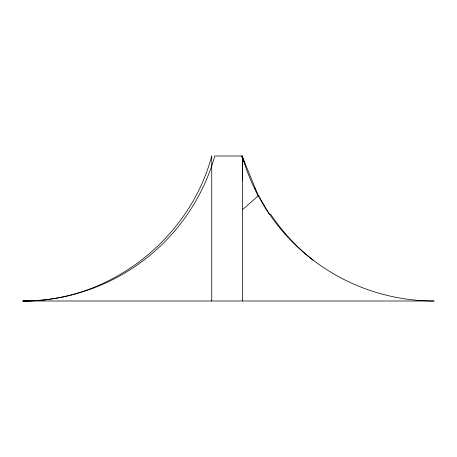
<?xml version="1.0" encoding="UTF-8"?>
<svg xmlns="http://www.w3.org/2000/svg" width="457" height="457" viewBox="0 0 457 457"><rect width="100%" height="100%" fill="white"/><g stroke="black" fill="none" stroke-linecap="round" stroke-linejoin="round"><path stroke-width="0.69" d="M242.439 180.138L242.65 157.414L258.291 195.807L258.691 195.807L269.224 214.184L270.63 214.184A198.886 194.916 -90 0 0 313.759 260.679L313.85 260.679M242.684 209.512L258.291 195.807L254.709 188.181M242.65 301.003L242.65 155.997L214.836 155.997A199.595 199.595 0 0 1 22.85 301.003C109.4 301.928 189.506 239.24 211.74 155.997L211.74 301.003M22.85 301.003L434.15 301.003A199.595 199.595 0 0 1 242.164 155.997M242.387 156.654L244.866 163.869M241.559 155.997L241.953 157.351"/></g></svg>
